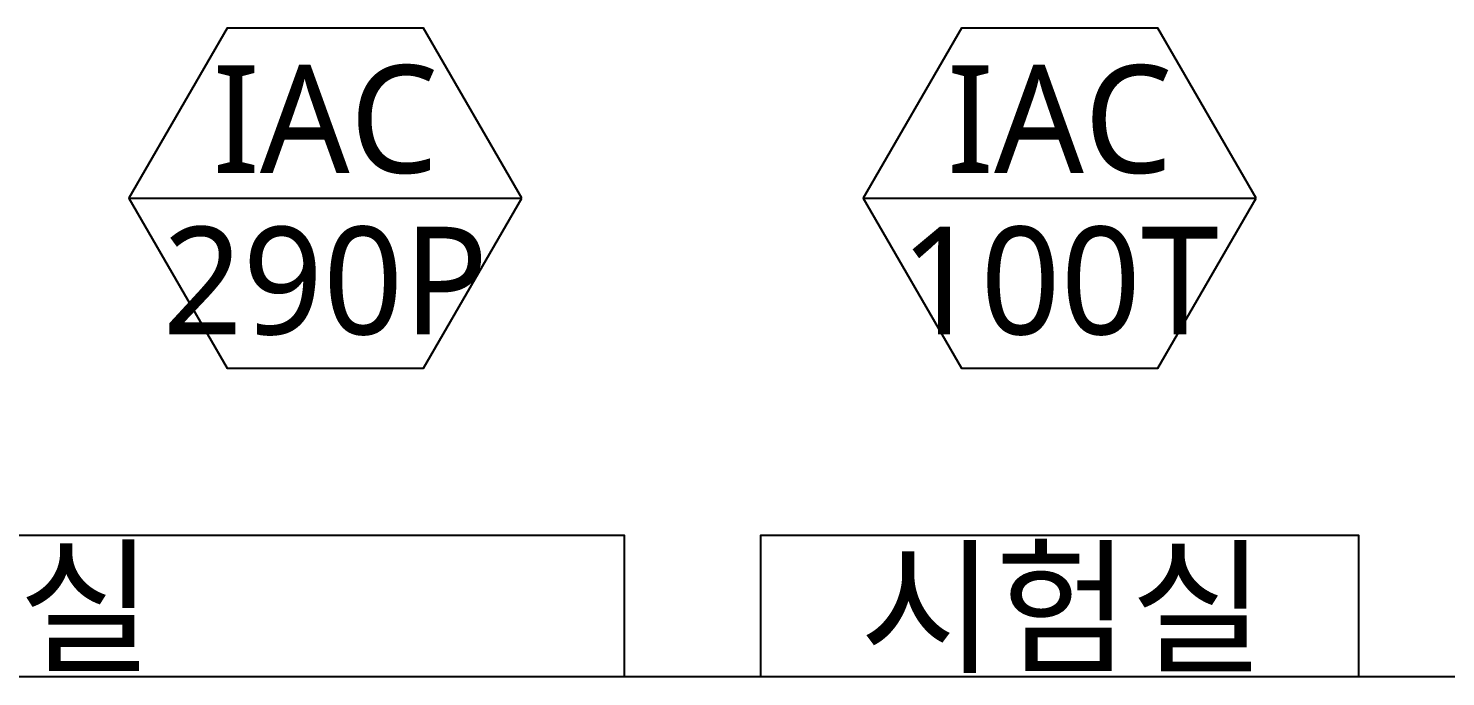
# Model space of a CAD drawing. Header units: millimetres. Extents: x 10547 to 11305, y 9897 to 10391.
# Drawn here: x 10744.52 to 10777.4, y 10262.64 to 10277.69 of the extents above; entities that cross this region are included whole.
import ezdxf
from ezdxf.enums import TextEntityAlignment as Align

# ---------------------------------------------------------------- set-up
doc = ezdxf.new("R2010")
doc.units = ezdxf.units.MM
doc.layers.add('LG-장비번호', color=7, linetype='Continuous')
doc.layers.add('실명', color=231, linetype='Continuous')
doc.styles.add('LG전자', font='')
doc.styles.get('LG전자').set_extended_font_data('Malgun Gothic')

msp = doc.modelspace()

# ---------------------------------------------------------------- linework, layer by layer
at = {"layer": 'LG-장비번호', "color": 1}
for p, q in [((10746.852, 10273.746), (10755.966, 10273.746)), ((10763.884, 10273.746), (10772.999, 10273.746))]:
    msp.add_line(p, q, dxfattribs=at)
at = {"layer": 'LG-장비번호', "color": 252}
msp.add_line((11218.883, 10262.64), (10547.021, 10262.64), dxfattribs=at)
at = {"layer": 'LG-장비번호', "color": 1}
for points in [[(10755.966, 10273.746), (10753.687, 10277.692), (10749.13, 10277.692), (10746.852, 10273.746), (10749.13, 10269.799), (10753.687, 10269.799)], [(10772.999, 10273.746), (10770.72, 10277.692), (10766.163, 10277.692), (10763.884, 10273.746), (10766.163, 10269.799), (10770.72, 10269.799)]]:
    msp.add_lwpolyline(points, close=True, dxfattribs=at)
at = {"layer": '실명', "color": 1}
for points in [[(10710.41, 10262.64), (10710.41, 10265.926), (10758.342, 10265.926), (10758.342, 10262.64)], [(10761.509, 10262.64), (10761.509, 10265.926), (10775.374, 10265.926), (10775.374, 10262.64)]]:
    msp.add_lwpolyline(points, close=True, dxfattribs=at)

# ---------------------------------------------------------------- texts
at = {"layer": 'LG-장비번호', "style": 'LG전자'}
for s, p in [('IAC', (10751.409, 10275.586)), ('IAC', (10768.442, 10275.586)), ('290P', (10751.409, 10271.838)), ('100T', (10768.442, 10271.838)), ('대용량 모터부하실', (10734.447, 10264.283)), ('시험실', (10768.513, 10264.283))]:
    msp.add_text(s, height=2.5, dxfattribs=at).set_placement(p, align=Align.MIDDLE)

doc.saveas('drawing.dxf')
